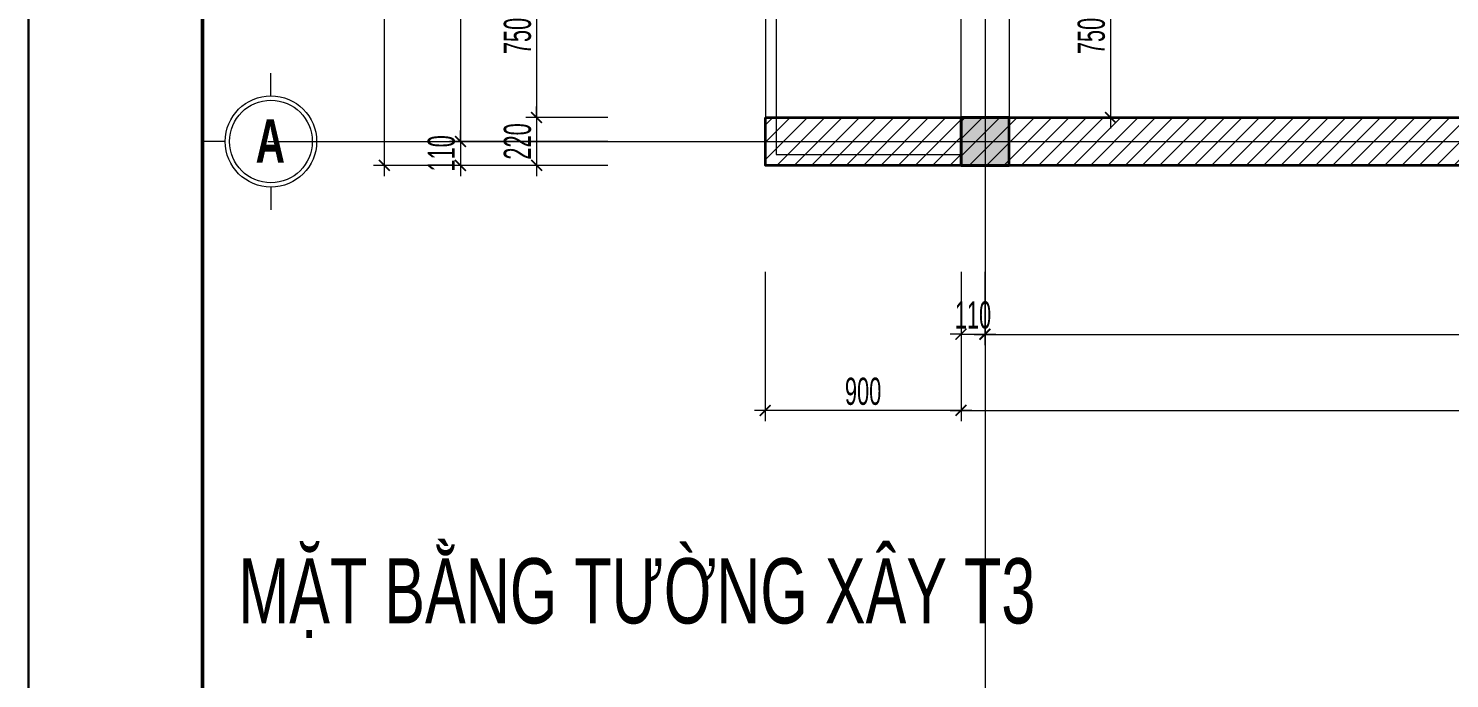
# Model space of a CAD drawing. Header units: millimetres. Extents: x 1336014 to 2939047, y -333549 to -60566.
# Drawn here: x 1443103 to 1449636, y -120533 to -117542 of the extents above; entities that cross this region are included whole.
import ezdxf

# ---------------------------------------------------------------- set-up
doc = ezdxf.new("R2010")
doc.units = ezdxf.units.MM
doc.header["$MEASUREMENT"] = 0
doc.linetypes.add('CENTER2', pattern=[1.125, 0.75, -0.125, 0.125, -0.125])
for name, color, linetype, lineweight in [('01.Cut', 255, 'Continuous', 35), ('02.Thay', 145, 'Continuous', 15), ('05.Text', 253, 'Continuous', 18), ('06.betong', 2, 'Continuous', 35), ('08.Dim', 156, 'Continuous', 15), ('09.Hatch', 250, 'Continuous', 5), ('10.truc', 250, 'CENTER2', 20), ('11.Khung bo', 32, 'Continuous', 50), ('12.Khung', 36, 'Continuous', 25)]:
    doc.layers.add(name, color=color, linetype=linetype, lineweight=lineweight)
doc.layers.add('Tpl_Bound', color=1, linetype='Continuous', plot=False)
doc.styles.add('AVANTHB', font='')
doc.styles.add('TT5_Ghi chu 1', font='', dxfattribs={"width": 0.7, "height": 240})
doc.styles.add('TT5_Text Dim', font='hoatbif.shx', dxfattribs={"width": 0.6})
doc.styles.get('AVANTHB').set_extended_font_data('.VnAvantH', bold=True)
doc.styles.get('TT5_Ghi chu 1').set_extended_font_data('.VnBlackH')
doc.dimstyles.new('TT5_Dim 1-50', dxfattribs={"dimscale": 50, "dimtxt": 2.5, "dimasz": 1, "dimexe": 1, "dimexo": 0.5, "dimgap": 0.5, "dimtad": 1, "dimdec": 0, "dimzin": 0, "dimdsep": 46, "dimtxsty": 'TT5_Text Dim', "dimblk": 'ARCHTICK', "dimcen": 0, "dimdle": 1, "dimclrd": 256, "dimclre": 256, "dimclrt": 1, "dimadec": 0, "dimazin": 0, "dimtfac": 0.015, "dimtdec": 0, "dimtix": 1, "dimtmove": 2, "dimatfit": 3, "dimldrblk": 'DOT', "dimfxl": 1, "dimtolj": 1, "dimtzin": 0, "dimlwd": -1, "dimlwe": -1, "dimarcsym": 1})

# ---------------------------------------------------------------- blocks, each defined once
blk = doc.blocks.new('100')
at = {"layer": '11.Khung bo', "const_width": 26.7}
blk.add_lwpolyline([(1860913, -945240), (1860913, -916940), (1896063, -916940), (1896063, -945240)], close=True, dxfattribs=at)
blk.add_lwpolyline([(1860913, -945240), (1860913, -916940), (1896063, -916940), (1896063, -945240)], close=True, dxfattribs=at)
blk.add_lwpolyline([(1860913, -945240), (1860913, -916940), (1896063, -916940), (1896063, -945240)], close=True, dxfattribs=at)
at = {"layer": '12.Khung'}
blk.add_lwpolyline([(1901579, -945940), (1901579, -916240), (1859580, -916240), (1859580, -945940)], close=True, dxfattribs=at)
blk.add_lwpolyline([(1901579, -945940), (1901579, -916240), (1859580, -916240), (1859580, -945940)], close=True, dxfattribs=at)
blk.add_lwpolyline([(1901579, -945940), (1901579, -916240), (1859580, -916240), (1859580, -945940)], close=True, dxfattribs=at)
blk = doc.blocks.new('DFGFH')
h = blk.add_hatch(color=256)
h.dxf.hatch_style = 1
h.paths.add_polyline_path([(15438.1, 12136.8), (15658.1, 12136.8), (15658.1, 12356.8), (15438.1, 12356.8)])
blk.add_lwpolyline([(15438.1, 12136.8), (15658.1, 12136.8), (15658.1, 12356.8), (15438.1, 12356.8)], close=True)
blk = doc.blocks.new('_ARCHTICK')
at = {"const_width": 0.15}
blk.add_lwpolyline([(-0.5, -0.5), (0.5, 0.5)], dxfattribs=at)
blk = doc.blocks.new('*D482')
at = {"layer": '08.Dim', "transparency": 16777216}
for p, q in [((1447500.1, -118662.1), (1447500.1, -118999.6)), ((1453520.1, -118662.1), (1453520.1, -118999.6)), ((1447450.1, -118949.6), (1453570.1, -118949.6))]:
    blk.add_line(p, q, dxfattribs=at)
at = {"layer": 'Defpoints', "color": 0, "transparency": 16777216}
for p in [(1447500.1, -118637.1), (1453520.1, -118637.1), (1453520.1, -118949.6)]:
    blk.add_point(p, dxfattribs=at)
at = {"layer": '08.Dim', "transparency": 16777216, "xscale": 50, "yscale": 50, "zscale": 50, "rotation": 180}
blk.add_blockref('_ARCHTICK', (1447500.1, -118949.6), dxfattribs=at)
at = {"layer": '08.Dim', "transparency": 16777216, "xscale": 50, "yscale": 50, "zscale": 50}
blk.add_blockref('_ARCHTICK', (1453520.1, -118949.6), dxfattribs=at)
at = {"layer": '08.Dim', "color": 1, "transparency": 16777216, "insert": (1450510.1, -118862.1), "char_height": 125, "attachment_point": 5, "style": 'TT5_Text Dim'}
blk.add_mtext('\\A1;6020', dxfattribs=at)
blk = doc.blocks.new('_DOT')
blk.add_line((-0.5, 0), (-1, 0))
at = {"const_width": 0.5}
blk.add_lwpolyline([(-0.25, 0, 1), (0.25, 0, 1)], format="xyb", close=True, dxfattribs=at)
blk = doc.blocks.new('*D486')
at = {"layer": '08.Dim', "transparency": 16777216}
for p, q in [((1447390.1, -118662.1), (1447390.1, -119349.6)), ((1462390.1, -118662.1), (1462390.1, -119349.6)), ((1447340.1, -119299.6), (1462440.1, -119299.6))]:
    blk.add_line(p, q, dxfattribs=at)
at = {"layer": 'Defpoints', "color": 0, "transparency": 16777216}
for p in [(1447390.1, -118637.1), (1462390.1, -118637.1), (1462390.1, -119299.6)]:
    blk.add_point(p, dxfattribs=at)
at = {"layer": '08.Dim', "transparency": 16777216, "xscale": 50, "yscale": 50, "zscale": 50, "rotation": 180}
blk.add_blockref('_ARCHTICK', (1447390.1, -119299.6), dxfattribs=at)
at = {"layer": '08.Dim', "transparency": 16777216, "xscale": 50, "yscale": 50, "zscale": 50}
blk.add_blockref('_ARCHTICK', (1462390.1, -119299.6), dxfattribs=at)
at = {"layer": '08.Dim', "color": 1, "transparency": 16777216, "insert": (1455390.1, -119212.1), "char_height": 125, "attachment_point": 5, "style": 'TT5_Text Dim'}
blk.add_mtext('\\A1;15000', dxfattribs=at)
blk = doc.blocks.new('DANHTRUC')
for p, q in [((980383, -947347), (980383, -947137)), ((979963, -947767), (979753, -947767)), ((980803, -947767), (981013, -947767)), ((980383, -948187), (980383, -948397))]:
    blk.add_line(p, q)
for radius in [420, 380]:
    blk.add_circle((980383, -947767), radius)
blk = doc.blocks.new('*D488')
at = {"layer": '08.Dim', "transparency": 16777216}
for p, q in [((1445089.1, -114232), (1445089.1, -118112)), ((1445766.1, -114282), (1445039.1, -114282)), ((1445766.1, -118062), (1445039.1, -118062))]:
    blk.add_line(p, q, dxfattribs=at)
at = {"layer": 'Defpoints', "color": 0, "transparency": 16777216}
for p in [(1445791.1, -114282), (1445089.1, -118062), (1445791.1, -118062)]:
    blk.add_point(p, dxfattribs=at)
at = {"layer": '08.Dim', "transparency": 16777216, "xscale": 50, "yscale": 50, "zscale": 50}
for p, rotation in [((1445089.1, -114282), 90), ((1445089.1, -118062), 270)]:
    blk.add_blockref('_ARCHTICK', p, dxfattribs=dict(at, rotation=rotation))
at = {"layer": '08.Dim', "color": 1, "transparency": 16777216, "insert": (1445001.6, -116172), "char_height": 125, "attachment_point": 5, "rotation": 90, "style": 'TT5_Text Dim'}
blk.add_mtext('\\A1;3780', dxfattribs=at)
blk = doc.blocks.new('*D489')
at = {"layer": '08.Dim', "transparency": 16777216}
for p, q in [((1445089.1, -118062), (1445089.1, -118012)), ((1445766.1, -118062), (1445039.1, -118062)), ((1445089.1, -118062), (1445089.1, -118172)), ((1445766.1, -118172), (1445039.1, -118172)), ((1445089.1, -118172), (1445089.1, -118222))]:
    blk.add_line(p, q, dxfattribs=at)
at = {"layer": 'Defpoints', "color": 0, "transparency": 16777216}
for p in [(1445791.1, -118062), (1445089.1, -118172), (1445791.1, -118172)]:
    blk.add_point(p, dxfattribs=at)
at = {"layer": '08.Dim', "transparency": 16777216, "xscale": 50, "yscale": 50, "zscale": 50}
for p, rotation in [((1445089.1, -118062), 270), ((1445089.1, -118172), 90)]:
    blk.add_blockref('_ARCHTICK', p, dxfattribs=dict(at, rotation=rotation))
at = {"layer": '08.Dim', "color": 1, "transparency": 16777216, "insert": (1445001.6, -118117), "char_height": 125, "attachment_point": 5, "rotation": 90, "style": 'TT5_Text Dim'}
blk.add_mtext('\\A1;110', dxfattribs=at)
blk = doc.blocks.new('*D490')
at = {"layer": '08.Dim', "transparency": 16777216}
for p, q in [((1444739.1, -114122), (1444739.1, -118222)), ((1445766.1, -114172), (1444689.1, -114172)), ((1445766.1, -118172), (1444689.1, -118172))]:
    blk.add_line(p, q, dxfattribs=at)
at = {"layer": 'Defpoints', "color": 0, "transparency": 16777216}
for p in [(1445791.1, -114172), (1444739.1, -118172), (1445791.1, -118172)]:
    blk.add_point(p, dxfattribs=at)
at = {"layer": '08.Dim', "transparency": 16777216, "xscale": 50, "yscale": 50, "zscale": 50}
for p, rotation in [((1444739.1, -114172), 90), ((1444739.1, -118172), 270)]:
    blk.add_blockref('_ARCHTICK', p, dxfattribs=dict(at, rotation=rotation))
at = {"layer": '08.Dim', "color": 1, "transparency": 16777216, "insert": (1444651.6, -116172), "char_height": 125, "attachment_point": 5, "rotation": 90, "style": 'TT5_Text Dim'}
blk.add_mtext('\\A1;4000', dxfattribs=at)
blk = doc.blocks.new('*D329')
at = {"layer": '08.Dim', "transparency": 16777216}
for p, q in [((1446490.1, -118662.1), (1446490.1, -119349.6)), ((1447390.1, -118662.1), (1447390.1, -119349.6)), ((1447440.1, -119299.6), (1446440.1, -119299.6))]:
    blk.add_line(p, q, dxfattribs=at)
at = {"layer": 'Defpoints', "color": 0, "transparency": 16777216}
for p in [(1446490.1, -118637.1), (1447390.1, -118637.1), (1446490.1, -119299.6)]:
    blk.add_point(p, dxfattribs=at)
at = {"layer": '08.Dim', "transparency": 16777216, "xscale": 50, "yscale": 50, "zscale": 50, "rotation": 180}
blk.add_blockref('_ARCHTICK', (1446490.1, -119299.6), dxfattribs=at)
at = {"layer": '08.Dim', "transparency": 16777216, "xscale": 50, "yscale": 50, "zscale": 50}
blk.add_blockref('_ARCHTICK', (1447390.1, -119299.6), dxfattribs=at)
at = {"layer": '08.Dim', "color": 1, "transparency": 16777216, "insert": (1446940.1, -119212.1), "char_height": 125, "attachment_point": 5, "style": 'TT5_Text Dim'}
blk.add_mtext('\\A1;900', dxfattribs=at)
blk = doc.blocks.new('*D330')
at = {"layer": '08.Dim', "transparency": 16777216}
for p, q in [((1447390.1, -118662.1), (1447390.1, -118998.6)), ((1447500.1, -118662.1), (1447500.1, -118998.6)), ((1447390.1, -118948.6), (1447340.1, -118948.6)), ((1447390.1, -118948.6), (1447500.1, -118948.6)), ((1447500.1, -118948.6), (1447550.1, -118948.6))]:
    blk.add_line(p, q, dxfattribs=at)
at = {"layer": 'Defpoints', "color": 0, "transparency": 16777216}
for p in [(1447390.1, -118637.1), (1447500.1, -118637.1), (1447500.1, -118948.6)]:
    blk.add_point(p, dxfattribs=at)
at = {"layer": '08.Dim', "transparency": 16777216, "xscale": 50, "yscale": 50, "zscale": 50}
blk.add_blockref('_ARCHTICK', (1447390.1, -118948.6), dxfattribs=at)
at = {"layer": '08.Dim', "transparency": 16777216, "xscale": 50, "yscale": 50, "zscale": 50, "rotation": 180}
blk.add_blockref('_ARCHTICK', (1447500.1, -118948.6), dxfattribs=at)
at = {"layer": '08.Dim', "color": 1, "transparency": 16777216, "insert": (1447445.1, -118861.1), "char_height": 125, "attachment_point": 5, "style": 'TT5_Text Dim'}
blk.add_mtext('\\A1;110', dxfattribs=at)
blk = doc.blocks.new('*D528')
at = {"layer": '08.Dim', "transparency": 16777216}
for p, q in [((1445439.1, -117152), (1445439.1, -118002)), ((1445766.1, -117202), (1445389.1, -117202)), ((1445766.1, -117952), (1445389.1, -117952))]:
    blk.add_line(p, q, dxfattribs=at)
at = {"layer": 'Defpoints', "color": 0, "transparency": 16777216}
for p in [(1445791.1, -117202), (1445439.1, -117952), (1445791.1, -117952)]:
    blk.add_point(p, dxfattribs=at)
at = {"layer": '08.Dim', "transparency": 16777216, "xscale": 50, "yscale": 50, "zscale": 50}
for p, rotation in [((1445439.1, -117202), 90), ((1445439.1, -117952), 270)]:
    blk.add_blockref('_ARCHTICK', p, dxfattribs=dict(at, rotation=rotation))
at = {"layer": '08.Dim', "color": 1, "transparency": 16777216, "insert": (1445351.6, -117577), "char_height": 125, "attachment_point": 5, "rotation": 90, "style": 'TT5_Text Dim'}
blk.add_mtext('\\A1;750', dxfattribs=at)
blk = doc.blocks.new('*D529')
at = {"layer": '08.Dim', "transparency": 16777216}
for p, q in [((1445439.1, -117952), (1445439.1, -117902)), ((1445766.1, -117952), (1445389.1, -117952)), ((1445439.1, -117952), (1445439.1, -118172)), ((1445766.1, -118172), (1445389.1, -118172)), ((1445439.1, -118172), (1445439.1, -118222))]:
    blk.add_line(p, q, dxfattribs=at)
at = {"layer": 'Defpoints', "color": 0, "transparency": 16777216}
for p in [(1445791.1, -117952), (1445439.1, -118172), (1445791.1, -118172)]:
    blk.add_point(p, dxfattribs=at)
at = {"layer": '08.Dim', "transparency": 16777216, "xscale": 50, "yscale": 50, "zscale": 50}
for p, rotation in [((1445439.1, -117952), 270), ((1445439.1, -118172), 90)]:
    blk.add_blockref('_ARCHTICK', p, dxfattribs=dict(at, rotation=rotation))
at = {"layer": '08.Dim', "color": 1, "transparency": 16777216, "insert": (1445351.6, -118062), "char_height": 125, "attachment_point": 5, "rotation": 90, "style": 'TT5_Text Dim'}
blk.add_mtext('\\A1;220', dxfattribs=at)
blk = doc.blocks.new('*D371')
at = {"layer": '08.Dim', "transparency": 16777216}
for p, q in [((1448077, -117152), (1448077, -118002)), ((1447906.5, -117202), (1448127, -117202)), ((1447906.5, -117952), (1448127, -117952))]:
    blk.add_line(p, q, dxfattribs=at)
at = {"layer": 'Defpoints', "color": 0, "transparency": 16777216}
for p in [(1447881.5, -117202), (1447881.5, -117952), (1448077, -117952)]:
    blk.add_point(p, dxfattribs=at)
at = {"layer": '08.Dim', "transparency": 16777216, "xscale": 50, "yscale": 50, "zscale": 50}
for p, rotation in [((1448077, -117202), 90), ((1448077, -117952), 270)]:
    blk.add_blockref('_ARCHTICK', p, dxfattribs=dict(at, rotation=rotation))
at = {"layer": '08.Dim', "color": 1, "transparency": 16777216, "insert": (1447989.5, -117577), "char_height": 125, "attachment_point": 5, "rotation": 90, "style": 'TT5_Text Dim'}
blk.add_mtext('\\A1;750', dxfattribs=at)

msp = doc.modelspace()

# ---------------------------------------------------------------- hatches: boundary and pattern name
at = {"layer": '09.Hatch', "ltscale": 50}
h = msp.add_hatch(dxfattribs=at)
h.set_pattern_fill('TUONGXAY', color=256, scale=450, style=0)
h.set_pattern_definition([(45, (907983.08, -82076.24), (-39.7747564, 39.7747564), [])])
h.paths.add_polyline_path([(1462391.1, -117372), (1462171.1, -117372), (1462171.1, -117952), (1447391.1, -117952), (1447391.1, -118172), (1462391.1, -118172)])
h = msp.add_hatch(dxfattribs=at)
h.set_pattern_fill('TUONGXAY', color=256, scale=450, style=0)
h.set_pattern_definition([(45, (55085.827, -15371.81), (-39.7747564, 39.7747564), [])])
h.paths.add_polyline_path([(1446491.1, -117952), (1447391.1, -117952), (1447391.1, -118172), (1446491.1, -118172)])

# ---------------------------------------------------------------- linework, layer by layer
at = {"layer": '01.Cut'}
msp.add_lwpolyline([(1462391.1, -117372), (1462391.1, -118172), (1447391.1, -118172), (1447391.1, -117952), (1462171.1, -117952), (1462171.1, -117372)], dxfattribs=at)
msp.add_lwpolyline([(1446491.1, -117952), (1447391.1, -117952), (1447391.1, -118172), (1446491.1, -118172)], close=True, dxfattribs=at)
at = {"layer": '02.Thay'}
for points in [[(1447391.1, -114172), (1446491.1, -114172), (1446491.1, -118062), (1446491.1, -118172), (1447391.1, -118172)], [(1447391.1, -114222), (1446541.1, -114222), (1446541.1, -118062), (1446541.1, -118122), (1447391.1, -118122)]]:
    msp.add_lwpolyline(points, dxfattribs=at)
msp.add_lwpolyline([(1447391.1, -117202), (1447611.1, -117202), (1447611.1, -117952), (1447391.1, -117952)], close=True, dxfattribs=at)
at = {"layer": '10.truc'}
for p, q in [((1447501.1, -112043.2), (1447501.1, -129023)), ((1444203.1, -118062), (1464992.9, -118062))]:
    msp.add_line(p, q, dxfattribs=at)
at = {"layer": 'Tpl_Bound', "color": 1}
msp.add_lwpolyline([(1443103.1, -129443), (1443103.1, -111623.2), (1468302.9, -111623.2), (1468302.9, -129443)], close=True, dxfattribs=at)

# ---------------------------------------------------------------- block references
at = {"layer": '05.Text'}
for name, p, xscale, yscale, zscale in [('100', (327355.3, 438120.9), 0.6, 0.6, 0.6), ('DANHTRUC', (954026.4, 355821.3), 0.5, 0.5, 0.5)]:
    msp.add_blockref(name, p, dxfattribs=dict(at, xscale=xscale, yscale=yscale, zscale=zscale))
at = {"layer": '06.betong'}
msp.add_blockref('DFGFH', (1431953, -130308.8), dxfattribs=at)

# ---------------------------------------------------------------- texts
at = {"layer": '05.Text', "width": 0.7}
for s, height, style, p in [('A', 200, 'AVANTHB', (1444147.3, -118159.7)), ('MÆT B»NG t\xadêng x©y t3', 300, 'TT5_Ghi chu 1', (1444068, -120279.4))]:
    msp.add_text(s, height=height, dxfattribs=dict(at, style=style)).set_placement(p)

# ---------------------------------------------------------------- dimensions: what is measured, and where the dimension line sits
at = {"layer": '08.Dim'}
for base, p1, p2, picture, middle in [((1444739.1, -118172), (1445791.1, -114172), (1445791.1, -118172), '*D490', (1444651.6, -116172)), ((1445089.1, -118062), (1445791.1, -114282), (1445791.1, -118062), '*D488', (1445001.6, -116172)), ((1445439.1, -117952), (1445791.1, -117202), (1445791.1, -117952), '*D528', (1445351.6, -117577)), ((1448077, -117952), (1447881.5, -117202), (1447881.5, -117952), '*D371', (1447989.5, -117577)), ((1445439.1, -118172), (1445791.1, -117952), (1445791.1, -118172), '*D529', (1445351.6, -118062)), ((1445089.1, -118172), (1445791.1, -118062), (1445791.1, -118172), '*D489', (1445001.6, -118117))]:
    dim = msp.add_linear_dim(base=base, p1=p1, p2=p2, angle=90, dimstyle='TT5_Dim 1-50', dxfattribs=at)
    dim.commit()
    dim.dimension.update_dxf_attribs({"geometry": picture, "text_midpoint": middle})
for base, p1, p2, picture, middle in [((1446490.1, -119299.6), (1447390.1, -118637.1), (1446490.1, -118637.1), '*D329', (1446940.1, -119212.1)), ((1447500.1, -118948.6), (1447390.1, -118637.1), (1447500.1, -118637.1), '*D330', (1447445.1, -118861.1)), ((1453520.1, -118949.6), (1447500.1, -118637.1), (1453520.1, -118637.1), '*D482', (1450510.1, -118862.1))]:
    dim = msp.add_linear_dim(base=base, p1=p1, p2=p2, dimstyle='TT5_Dim 1-50', dxfattribs=at)
    dim.commit()
    dim.dimension.update_dxf_attribs({"geometry": picture, "text_midpoint": middle})
dim = msp.add_linear_dim(base=(1462390.1, -119299.6), p1=(1447390.1, -118637.1), p2=(1462390.1, -118637.1), dimstyle='TT5_Dim 1-50', dxfattribs=at)
dim.commit()
dim.dimension.update_dxf_attribs({"geometry": '*D486', "text_midpoint": (1455390.1, -119212.1), "dimtype": 160})

doc.saveas('drawing.dxf')
